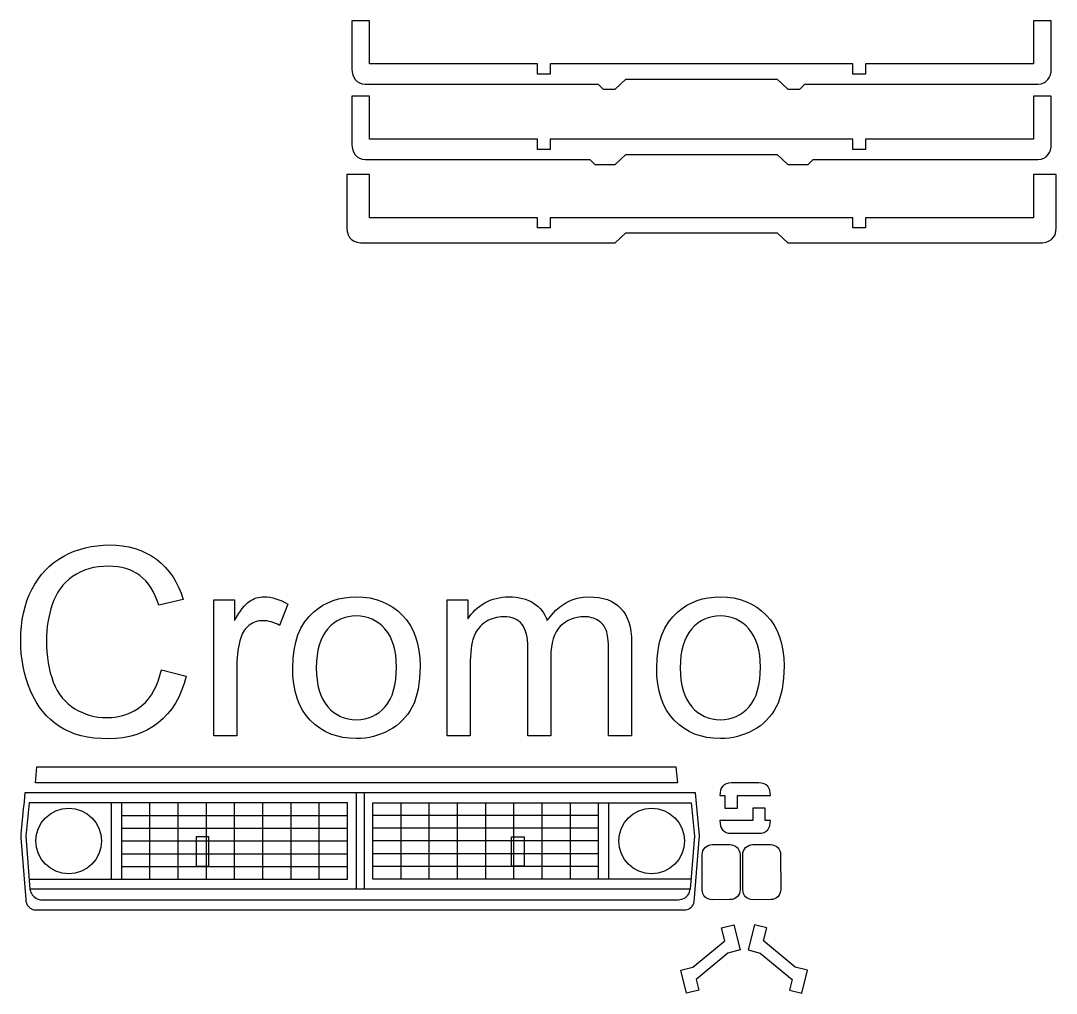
# Model space of a CAD drawing. Extents: x 205 to 1466, y -702 to 157.
# Drawn here: x 686.3 to 895.4, y -702.1 to -505.6 of the extents above; entities that cross this region are included whole.
import ezdxf

# ---------------------------------------------------------------- set-up
doc = ezdxf.new("R2010")
doc.units = 0
doc.layers.add('CAMADA_1', color=7, linetype='CONTINUOUS')

msp = doc.modelspace()

# ---------------------------------------------------------------- linework, layer by layer
at = {"layer": 'CAMADA_1'}
for points in [[(802.9057, -518.4595), (803.9255, -519.4794), (806.3117, -519.4794), (808.4693, -517.4397), (839.0652, -517.4397), (841.2228, -519.4794), (843.609, -519.4794), (844.6289, -518.4595), (891.71, -518.4683), (892.3267, -518.4027), (892.866, -518.2159), (893.3264, -517.9231), (893.7064, -517.5394), (894.0045, -517.0801), (894.2193, -516.5603), (894.3493, -515.9952), (894.3929, -515.4), (894.3929, -505.6404), (890.8233, -505.6404), (890.8233, -514.3801), (856.8998, -514.3801), (856.8998, -516.4198), (854.3501, -516.4198), (854.3501, -514.3801), (793.1844, -514.3801), (793.1844, -516.4198), (790.6348, -516.4198), (790.6348, -514.3801), (756.7112, -514.3801), (756.7112, -505.6404), (753.1416, -505.6404), (753.1416, -515.4), (753.1846, -515.9873), (753.3129, -516.5487), (753.5256, -517.068), (753.8219, -517.5291), (754.2009, -517.9159), (754.6616, -518.2121), (755.2031, -518.4016), (755.8246, -518.4683), (802.9057, -518.4595)], [(801.2175, -533.68), (802.2374, -534.6999), (806.3117, -534.6999), (808.4693, -532.6601), (839.0652, -532.6601), (841.2228, -534.6999), (845.2971, -534.6999), (846.317, -533.68), (891.71, -533.6887), (892.3346, -533.6218), (892.8776, -533.4317), (893.3385, -533.1349), (893.7167, -532.7477), (894.0118, -532.2862), (894.2232, -531.767), (894.3504, -531.2063), (894.3929, -530.6204), (894.3929, -520.8608), (890.8233, -520.8608), (890.8233, -529.6005), (856.8998, -529.6005), (856.8998, -531.6402), (854.3501, -531.6402), (854.3501, -529.6005), (793.1844, -529.6005), (793.1844, -531.6402), (790.6348, -531.6402), (790.6348, -529.6005), (756.7112, -529.6005), (756.7112, -520.8608), (753.1416, -520.8608), (753.1416, -530.6204), (753.1846, -531.2076), (753.3129, -531.769), (753.5257, -532.2883), (753.8221, -532.7495), (754.201, -533.1362), (754.6617, -533.4325), (755.2032, -533.622), (755.8246, -533.6887), (801.2175, -533.68)], [(895.4127, -547.4793), (895.4127, -536.6999), (890.8233, -536.6999), (890.8233, -545.4396), (856.8998, -545.4396), (856.8998, -547.4793), (854.3501, -547.4793), (854.3501, -545.4396), (793.1844, -545.4396), (793.1844, -547.4793), (790.6348, -547.4793), (790.6348, -545.4396), (756.7112, -545.4396), (756.7112, -536.6999), (752.1218, -536.6999), (752.1218, -547.4793), (752.1841, -548.2482), (752.3674, -548.894), (752.6659, -549.4231), (753.0741, -549.8417), (753.5864, -550.1562), (754.1971, -550.3731), (754.9006, -550.4985), (755.6914, -550.5389), (806.3117, -550.5389), (808.4693, -548.4991), (839.0652, -548.4991), (841.2228, -550.5389), (891.8433, -550.5389), (892.6428, -550.4954), (893.3505, -550.3625), (893.9617, -550.1363), (894.472, -549.8134), (894.8767, -549.3899), (895.1715, -548.8622), (895.3516, -548.2266), (895.4127, -547.4793)], [(818.5909, -656.3765), (818.8934, -659.5889), (689.2465, -659.5889), (689.549, -656.3765), (818.5909, -656.3765)], [(835.3178, -659.5889), (829.8106, -659.5889), (829.2205, -659.6374), (828.7252, -659.7778), (828.3195, -660.0028), (827.9987, -660.3051), (827.7578, -660.6771), (827.5918, -661.1117), (827.4958, -661.6012), (827.4649, -662.1385), (828.4847, -662.1385), (828.4847, -664.6882), (831.0344, -664.6882), (831.0344, -662.1385), (837.6635, -662.1385), (837.632, -661.5952), (837.5347, -661.1028), (837.367, -660.668), (837.1245, -660.2972), (836.8028, -659.9973), (836.3974, -659.7748), (835.9039, -659.6365), (835.3178, -659.5889)], [(687.2838, -683.1414), (687.3298, -683.5132), (687.408, -683.8631), (687.4678, -684.0329), (687.5459, -684.2008), (687.6458, -684.3682), (687.7709, -684.5362), (687.8889, -684.664), (688.0285, -684.7883), (688.1848, -684.9061), (688.3529, -685.0141), (688.5279, -685.109), (688.705, -685.1876), (688.8792, -685.2467), (689.0456, -685.2831), (820.5953, -685.2831), (820.8877, -685.212), (821.1699, -685.0905), (821.4358, -684.9246), (821.6793, -684.7204), (821.8942, -684.4839), (822.0744, -684.2211), (822.2139, -683.9379), (822.3066, -683.6405), (823.3743, -670.2448), (822.5154, -661.5889), (687.1256, -661.5889), (687.0485, -662.3414), (686.9297, -663.4824), (686.7857, -664.8735), (686.6331, -666.3762), (686.4884, -667.852), (686.3681, -669.1624), (686.2887, -670.1689), (686.2666, -670.7332), (687.2838, -683.1414)], [(689.3262, -671.3453), (689.4609, -670.0093), (689.8471, -668.7649), (690.4583, -667.6389), (691.2678, -666.6578), (692.2489, -665.8483), (693.3749, -665.2371), (694.6193, -664.8509), (695.9553, -664.7162), (697.2913, -664.8509), (698.5357, -665.2371), (699.6617, -665.8483), (700.6428, -666.6578), (701.4523, -667.6389), (702.0635, -668.7649), (702.4497, -670.0093), (702.5844, -671.3453), (702.4497, -672.6813), (702.0635, -673.9257), (701.4523, -675.0517), (700.6428, -676.0328), (699.6617, -676.8423), (698.5357, -677.4535), (697.2913, -677.8397), (695.9553, -677.9744), (694.6193, -677.8397), (693.3749, -677.4535), (692.2489, -676.8423), (691.2678, -676.0328), (690.4583, -675.0517), (689.8471, -673.9257), (689.4609, -672.6813), (689.3262, -671.3453)], [(807.0566, -671.3453), (807.1913, -670.0093), (807.5775, -668.7649), (808.1887, -667.6389), (808.9982, -666.6578), (809.9793, -665.8483), (811.1053, -665.2371), (812.3497, -664.8509), (813.6857, -664.7162), (815.0217, -664.8509), (816.2661, -665.2371), (817.3921, -665.8483), (818.3732, -666.6578), (819.1827, -667.6389), (819.7939, -668.7649), (820.1801, -670.0093), (820.3148, -671.3453), (820.1801, -672.6813), (819.7939, -673.9257), (819.1827, -675.0517), (818.3732, -676.0328), (817.3921, -676.8423), (816.2661, -677.4535), (815.0217, -677.8397), (813.6857, -677.9744), (812.3497, -677.8397), (811.1053, -677.4535), (809.9793, -676.8423), (808.9982, -676.0328), (808.1887, -675.0517), (807.5775, -673.9257), (807.1913, -672.6813), (807.0566, -671.3453)], [(829.8106, -669.7874), (835.3178, -669.7874), (835.9079, -669.7389), (836.4032, -669.5985), (836.8089, -669.3735), (837.1297, -669.0712), (837.3706, -668.6992), (837.5366, -668.2646), (837.6326, -667.7751), (837.6635, -667.2378), (836.6437, -667.2378), (836.6437, -664.6881), (834.094, -664.6881), (834.094, -667.2378), (827.4649, -667.2378), (827.4964, -667.7811), (827.5937, -668.2735), (827.7614, -668.7083), (828.0039, -669.0791), (828.3256, -669.379), (828.731, -669.6015), (829.2245, -669.7398), (829.8106, -669.7874)], [(721.688, -676.3978), (724.2376, -676.3978), (724.2376, -670.4742), (721.688, -670.4742), (721.688, -676.3978)], [(785.4033, -670.4742), (787.953, -670.4742), (787.953, -676.3978), (785.4033, -676.3978), (785.4033, -670.4742)], [(823.9203, -681.1686), (823.8941, -674.1317), (823.9327, -673.7105), (824.047, -673.3224), (824.23, -672.9747), (824.4745, -672.6741), (824.7734, -672.4278), (825.1197, -672.2427), (825.5063, -672.1259), (825.9261, -672.0843), (829.4956, -672.071), (829.9147, -672.1099), (830.3017, -672.2251), (830.6494, -672.4091), (830.9504, -672.6546), (831.1975, -672.9541), (831.3835, -673.3002), (831.501, -673.6857), (831.5429, -674.103), (831.5693, -681.1401), (831.5303, -681.5592), (831.4152, -681.9462), (831.2312, -682.2938), (830.9857, -682.5949), (830.6862, -682.842), (830.34, -683.0279), (829.9546, -683.1455), (829.5372, -683.1874), (825.9676, -683.2008), (825.5096, -683.1629), (825.1043, -683.0501), (824.7543, -682.8689), (824.462, -682.626), (824.23, -682.3279), (824.0607, -681.9812), (823.9567, -681.5926), (823.9203, -681.1686)], [(832.1154, -681.1686), (832.0892, -674.1317), (832.1278, -673.7105), (832.2421, -673.3224), (832.4251, -672.9747), (832.6696, -672.6741), (832.9685, -672.4278), (833.3148, -672.2427), (833.7014, -672.1259), (834.1212, -672.0843), (837.6907, -672.071), (838.1098, -672.1099), (838.4968, -672.2251), (838.8445, -672.4091), (839.1455, -672.6546), (839.3926, -672.9541), (839.5786, -673.3002), (839.6961, -673.6857), (839.738, -674.103), (839.7644, -681.1401), (839.7254, -681.5592), (839.6103, -681.9462), (839.4263, -682.2938), (839.1808, -682.5949), (838.8813, -682.842), (838.5351, -683.0279), (838.1497, -683.1455), (837.7323, -683.1874), (834.1627, -683.2008), (833.7047, -683.1629), (833.2994, -683.0501), (832.9494, -682.8689), (832.6571, -682.626), (832.4251, -682.3279), (832.2558, -681.9812), (832.1518, -681.5926), (832.1154, -681.1686)], [(689.467, -682.9658), (689.7702, -683.0799), (690.0114, -683.1592), (690.2667, -683.2111), (690.6119, -683.2433), (819.0291, -683.2433), (819.4113, -683.1976), (819.7757, -683.1073), (820.118, -682.9733), (820.4341, -682.7963), (820.7195, -682.5772), (820.9701, -682.3166), (821.1815, -682.0154), (821.3494, -681.6744), (821.5036, -681.1016), (688.1374, -681.1016), (688.237, -681.4475), (688.338, -681.7364), (688.4491, -681.9807), (688.5793, -682.1927), (688.7374, -682.3848), (688.9321, -682.5694), (689.1724, -682.759), (689.467, -682.9658)], [(822.663, -699.3089), (823.2155, -701.4835), (820.7444, -702.1114), (819.5639, -697.4657), (822.035, -696.8378), (828.4703, -691.5194), (827.8051, -688.9016), (830.2762, -688.2737), (831.5694, -693.3625), (829.0983, -693.9905), (822.663, -699.3089)], [(842.0702, -699.3089), (841.5177, -701.4835), (843.9888, -702.1114), (845.1693, -697.4657), (842.6982, -696.8378), (836.2629, -691.5194), (836.9281, -688.9016), (834.457, -688.2737), (833.1638, -693.3625), (835.6349, -693.9905), (842.0702, -699.3089)]]:
    msp.add_lwpolyline(points, close=True, dxfattribs=at)
at = {"layer": 'CAMADA_1', "color": 250}
for points in [[(714.6818, -636.7802), (719.7089, -638.0502), (719.2761, -639.5484), (718.7647, -640.9543), (718.1747, -642.2679), (717.5062, -643.4896), (716.7592, -644.6195), (715.9336, -645.6578), (715.0295, -646.6047), (714.0468, -647.4605), (712.9963, -648.2203), (711.8888, -648.8792), (710.7242, -649.437), (709.5026, -649.8936), (708.2239, -650.2489), (706.8881, -650.5028), (705.4953, -650.6553), (704.0455, -650.7061), (702.5531, -650.6672), (701.1318, -650.5505), (699.7816, -650.3559), (698.5025, -650.0832), (697.2945, -649.7324), (696.1576, -649.3034), (695.0919, -648.796), (694.0972, -648.2102), (693.167, -647.5533), (692.2946, -646.8262), (691.4799, -646.0291), (690.7227, -645.162), (690.023, -644.225), (689.3806, -643.2182), (688.7955, -642.1418), (688.2676, -640.9959), (687.7992, -639.8015), (687.3929, -638.5862), (687.0489, -637.3499), (686.7671, -636.0923), (686.5478, -634.8131), (686.391, -633.5123), (686.2969, -632.1896), (686.2655, -630.8447), (686.3007, -629.3899), (686.4062, -627.9822), (686.5822, -626.6217), (686.8289, -625.3083), (687.1462, -624.042), (687.5343, -622.8228), (687.9933, -621.6508), (688.5233, -620.5259), (689.1186, -619.4577), (689.7735, -618.4556), (690.4878, -617.5196), (691.2618, -616.6498), (692.0952, -615.8461), (692.9882, -615.1086), (693.9407, -614.4372), (694.9527, -613.832), (696.0077, -613.2958), (697.0891, -612.8314), (698.1967, -612.4387), (699.3305, -612.1177), (700.4903, -611.8682), (701.676, -611.6901), (702.8876, -611.5833), (704.1249, -611.5477), (705.5185, -611.5928), (706.8551, -611.7281), (708.1346, -611.9537), (709.3571, -612.2698), (710.5225, -612.6764), (711.6308, -613.1737), (712.6821, -613.7617), (713.6764, -614.4405), (714.6086, -615.2012), (715.4673, -616.0348), (716.2524, -616.9413), (716.9639, -617.9209), (717.6018, -618.9737), (718.1661, -620.0998), (718.6568, -621.2992), (719.0739, -622.5721), (714.1526, -623.7362), (713.8062, -622.7391), (713.422, -621.8117), (713.0001, -620.9541), (712.5409, -620.1666), (712.0444, -619.4493), (711.5109, -618.8026), (710.9407, -618.2265), (710.3338, -617.7214), (709.6885, -617.2782), (709.0026, -616.8944), (708.2762, -616.57), (707.5094, -616.3048), (706.702, -616.0986), (705.8541, -615.9516), (704.9656, -615.8634), (704.0367, -615.834), (702.9705, -615.8667), (701.9484, -615.9646), (700.9705, -616.1279), (700.0371, -616.3565), (699.1483, -616.6505), (698.3044, -617.0097), (697.5055, -617.4343), (696.7519, -617.9242), (696.0479, -618.4695), (695.3978, -619.06), (694.8019, -619.6956), (694.2604, -620.376), (693.7734, -621.1011), (693.3412, -621.8706), (692.964, -622.6844), (692.642, -623.5422), (692.3629, -624.4286), (692.1211, -625.3215), (691.9164, -626.2211), (691.749, -627.1273), (691.6188, -628.0401), (691.5258, -628.9595), (691.47, -629.8855), (691.4514, -630.8182), (691.4733, -632.0063), (691.539, -633.1563), (691.6486, -634.2681), (691.802, -635.3415), (691.9992, -636.3764), (692.2402, -637.3728), (692.525, -638.3306), (692.8537, -639.2496), (693.2286, -640.1236), (693.6524, -640.9399), (694.1249, -641.6988), (694.6462, -642.4004), (695.2163, -643.0449), (695.8352, -643.6326), (696.5028, -644.1637), (697.2193, -644.6383), (697.9676, -645.0567), (698.7309, -645.4189), (699.5092, -645.7252), (700.3028, -645.9755), (701.1116, -646.1701), (701.9359, -646.3089), (702.7757, -646.3921), (703.631, -646.4198), (704.6621, -646.3818), (705.652, -646.2678), (706.6011, -646.078), (707.5094, -645.8124), (708.3771, -645.4712), (709.2046, -645.0544), (709.992, -644.5621), (710.7395, -643.9945), (711.4378, -643.3495), (712.0773, -642.6316), (712.6582, -641.8405), (713.1803, -640.976), (713.6437, -640.038), (714.0485, -639.0261), (714.3945, -637.9403), (714.6818, -636.7802)], [(714.6818, -636.7802), (719.7089, -638.0502), (719.2761, -639.5484), (718.7647, -640.9543), (718.1747, -642.2679), (717.5062, -643.4896), (716.7592, -644.6195), (715.9336, -645.6578), (715.0295, -646.6047), (714.0468, -647.4605), (712.9963, -648.2203), (711.8888, -648.8792), (710.7242, -649.437), (709.5026, -649.8936), (708.2239, -650.2489), (706.8881, -650.5028), (705.4953, -650.6553), (704.0455, -650.7061), (702.5531, -650.6672), (701.1318, -650.5505), (699.7816, -650.3559), (698.5025, -650.0832), (697.2945, -649.7324), (696.1576, -649.3034), (695.0919, -648.796), (694.0972, -648.2102), (693.167, -647.5533), (692.2946, -646.8262), (691.4799, -646.0291), (690.7227, -645.162), (690.023, -644.225), (689.3806, -643.2182), (688.7955, -642.1418), (688.2676, -640.9959), (687.7992, -639.8015), (687.3929, -638.5862), (687.0489, -637.3499), (686.7671, -636.0923), (686.5478, -634.8131), (686.391, -633.5123), (686.2969, -632.1896), (686.2655, -630.8447), (686.3007, -629.3899), (686.4062, -627.9822), (686.5822, -626.6217), (686.8289, -625.3083), (687.1462, -624.042), (687.5343, -622.8228), (687.9933, -621.6508), (688.5233, -620.5259), (689.1186, -619.4577), (689.7735, -618.4556), (690.4878, -617.5196), (691.2618, -616.6498), (692.0952, -615.8461), (692.9882, -615.1086), (693.9407, -614.4372), (694.9527, -613.832), (696.0077, -613.2958), (697.0891, -612.8314), (698.1967, -612.4387), (699.3305, -612.1177), (700.4903, -611.8682), (701.676, -611.6901), (702.8876, -611.5833), (704.1249, -611.5477), (705.5185, -611.5928), (706.8551, -611.7281), (708.1346, -611.9537), (709.3571, -612.2698), (710.5225, -612.6764), (711.6308, -613.1737), (712.6821, -613.7617), (713.6764, -614.4405), (714.6086, -615.2012), (715.4673, -616.0348), (716.2524, -616.9413), (716.9639, -617.9209), (717.6018, -618.9737), (718.1661, -620.0998), (718.6568, -621.2992), (719.0739, -622.5721), (714.1526, -623.7362), (713.8062, -622.7391), (713.422, -621.8117), (713.0001, -620.9541), (712.5409, -620.1666), (712.0444, -619.4493), (711.5109, -618.8026), (710.9407, -618.2265), (710.3338, -617.7214), (709.6885, -617.2782), (709.0026, -616.8944), (708.2762, -616.57), (707.5094, -616.3048), (706.702, -616.0986), (705.8541, -615.9516), (704.9656, -615.8634), (704.0367, -615.834), (702.9705, -615.8667), (701.9484, -615.9646), (700.9705, -616.1279), (700.0371, -616.3565), (699.1483, -616.6505), (698.3044, -617.0097), (697.5055, -617.4343), (696.7519, -617.9242), (696.0479, -618.4695), (695.3978, -619.06), (694.8019, -619.6956), (694.2604, -620.376), (693.7734, -621.1011), (693.3412, -621.8706), (692.964, -622.6844), (692.642, -623.5422), (692.3629, -624.4286), (692.1211, -625.3215), (691.9164, -626.2211), (691.749, -627.1273), (691.6188, -628.0401), (691.5258, -628.9595), (691.47, -629.8855), (691.4514, -630.8182), (691.4733, -632.0063), (691.539, -633.1563), (691.6486, -634.2681), (691.802, -635.3415), (691.9992, -636.3764), (692.2402, -637.3728), (692.525, -638.3306), (692.8537, -639.2496), (693.2286, -640.1236), (693.6524, -640.9399), (694.1249, -641.6988), (694.6462, -642.4004), (695.2163, -643.0449), (695.8352, -643.6326), (696.5028, -644.1637), (697.2193, -644.6383), (697.9676, -645.0567), (698.7309, -645.4189), (699.5092, -645.7252), (700.3028, -645.9755), (701.1116, -646.1701), (701.9359, -646.3089), (702.7757, -646.3921), (703.631, -646.4198), (704.6621, -646.3818), (705.652, -646.2678), (706.6011, -646.078), (707.5094, -645.8124), (708.3771, -645.4712), (709.2046, -645.0544), (709.992, -644.5621), (710.7395, -643.9945), (711.4378, -643.3495), (712.0773, -642.6316), (712.6582, -641.8405), (713.1803, -640.976), (713.6437, -640.038), (714.0485, -639.0261), (714.3945, -637.9403), (714.6818, -636.7802)], [(725.274, -650.0711), (725.274, -622.6073), (729.4544, -622.6073), (729.4544, -626.8142), (729.8509, -626.1143), (730.2399, -625.4765), (730.6215, -624.901), (730.9956, -624.3878), (731.3623, -623.937), (731.7215, -623.5487), (732.0733, -623.223), (732.4177, -622.9601), (732.7625, -622.7401), (733.1155, -622.5498), (733.4769, -622.3891), (733.8465, -622.2578), (734.2243, -622.1559), (734.6104, -622.0832), (735.0048, -622.0397), (735.4075, -622.0252), (735.9975, -622.0483), (736.5899, -622.1177), (737.1848, -622.2331), (737.7822, -622.3945), (738.382, -622.6018), (738.9844, -622.8549), (739.5892, -623.1537), (740.1965, -623.4981), (738.5384, -627.7932), (738.1151, -627.57), (737.6917, -627.3765), (737.2684, -627.2128), (736.8451, -627.0788), (736.4218, -626.9746), (735.9985, -626.9002), (735.5751, -626.8556), (735.1518, -626.8407), (734.7764, -626.8551), (734.4109, -626.8984), (734.0554, -626.9704), (733.7098, -627.0711), (733.3741, -627.2002), (733.0483, -627.3578), (732.7325, -627.5438), (732.4266, -627.7579), (732.1364, -627.9973), (731.8676, -628.2589), (731.6204, -628.5429), (731.3947, -628.8493), (731.1905, -629.178), (731.0077, -629.5289), (730.8465, -629.9023), (730.7068, -630.2979), (730.524, -630.9238), (730.366, -631.5646), (730.2325, -632.2202), (730.1236, -632.8908), (730.039, -633.5762), (729.9788, -634.2766), (729.9427, -634.9918), (729.9307, -635.7219), (729.9307, -650.0711), (725.274, -650.0711)], [(725.274, -650.0711), (725.274, -622.6073), (729.4544, -622.6073), (729.4544, -626.8142), (729.8509, -626.1143), (730.2399, -625.4765), (730.6215, -624.901), (730.9956, -624.3878), (731.3623, -623.937), (731.7215, -623.5487), (732.0733, -623.223), (732.4177, -622.9601), (732.7625, -622.7401), (733.1155, -622.5498), (733.4769, -622.3891), (733.8465, -622.2578), (734.2243, -622.1559), (734.6104, -622.0832), (735.0048, -622.0397), (735.4075, -622.0252), (735.9975, -622.0483), (736.5899, -622.1177), (737.1848, -622.2331), (737.7822, -622.3945), (738.382, -622.6018), (738.9844, -622.8549), (739.5892, -623.1537), (740.1965, -623.4981), (738.5384, -627.7932), (738.1151, -627.57), (737.6917, -627.3765), (737.2684, -627.2128), (736.8451, -627.0788), (736.4218, -626.9746), (735.9985, -626.9002), (735.5751, -626.8556), (735.1518, -626.8407), (734.7764, -626.8551), (734.4109, -626.8984), (734.0554, -626.9704), (733.7098, -627.0711), (733.3741, -627.2002), (733.0483, -627.3578), (732.7325, -627.5438), (732.4266, -627.7579), (732.1364, -627.9973), (731.8676, -628.2589), (731.6204, -628.5429), (731.3947, -628.8493), (731.1905, -629.178), (731.0077, -629.5289), (730.8465, -629.9023), (730.7068, -630.2979), (730.524, -630.9238), (730.366, -631.5646), (730.2325, -632.2202), (730.1236, -632.8908), (730.039, -633.5762), (729.9788, -634.2766), (729.9427, -634.9918), (729.9307, -635.7219), (729.9307, -650.0711), (725.274, -650.0711)], [(741.202, -636.3392), (741.2682, -634.4991), (741.4667, -632.7822), (741.7978, -631.1885), (742.2614, -629.718), (742.8578, -628.3707), (743.5869, -627.1466), (744.449, -626.0457), (745.4441, -625.068), (746.3519, -624.3549), (747.3091, -623.7368), (748.3156, -623.2138), (749.371, -622.7859), (750.4752, -622.4531), (751.6279, -622.2154), (752.829, -622.0727), (754.0783, -622.0252), (755.4587, -622.0831), (756.7753, -622.2567), (758.0281, -622.5461), (759.2168, -622.9513), (760.3415, -623.4722), (761.402, -624.1088), (762.3982, -624.8612), (763.33, -625.7294), (764.1704, -626.6967), (764.8991, -627.7532), (765.516, -628.8985), (766.021, -630.1325), (766.4139, -631.455), (766.6947, -632.8658), (766.8633, -634.3646), (766.9195, -635.9512), (766.8947, -637.2386), (766.8203, -638.4549), (766.6962, -639.6004), (766.5226, -640.6751), (766.2994, -641.679), (766.0265, -642.6124), (765.7041, -643.4754), (765.332, -644.2679), (764.9124, -645.0042), (764.4473, -645.6983), (763.9367, -646.3503), (763.3807, -646.9601), (762.7791, -647.5277), (762.1322, -648.0531), (761.4397, -648.5364), (760.7018, -648.9775), (759.9354, -649.3711), (759.1509, -649.7119), (758.3487, -649.9999), (757.529, -650.2354), (756.6918, -650.4183), (755.8375, -650.5489), (754.9663, -650.6271), (754.0783, -650.6532), (752.6711, -650.5957), (751.3331, -650.4232), (750.0645, -650.1356), (748.865, -649.7327), (747.7345, -649.2145), (746.6729, -648.5808), (745.6802, -647.8316), (744.7562, -646.9667), (743.9223, -645.9931), (743.2, -644.9179), (742.5891, -643.7413), (742.0895, -642.4632), (741.701, -641.0839), (741.4237, -639.6034), (741.2574, -638.0218), (741.202, -636.3392)], [(741.202, -636.3392), (741.2682, -634.4991), (741.4667, -632.7822), (741.7978, -631.1885), (742.2614, -629.718), (742.8578, -628.3707), (743.5869, -627.1466), (744.449, -626.0457), (745.4441, -625.068), (746.3519, -624.3549), (747.3091, -623.7368), (748.3156, -623.2138), (749.371, -622.7859), (750.4752, -622.4531), (751.6279, -622.2154), (752.829, -622.0727), (754.0783, -622.0252), (755.4587, -622.0831), (756.7753, -622.2567), (758.0281, -622.5461), (759.2168, -622.9513), (760.3415, -623.4722), (761.402, -624.1088), (762.3982, -624.8612), (763.33, -625.7294), (764.1704, -626.6967), (764.8991, -627.7532), (765.516, -628.8985), (766.021, -630.1325), (766.4139, -631.455), (766.6947, -632.8658), (766.8633, -634.3646), (766.9195, -635.9512), (766.8947, -637.2386), (766.8203, -638.4549), (766.6962, -639.6004), (766.5226, -640.6751), (766.2994, -641.679), (766.0265, -642.6124), (765.7041, -643.4754), (765.332, -644.2679), (764.9124, -645.0042), (764.4473, -645.6983), (763.9367, -646.3503), (763.3807, -646.9601), (762.7791, -647.5277), (762.1322, -648.0531), (761.4397, -648.5364), (760.7018, -648.9775), (759.9354, -649.3711), (759.1509, -649.7119), (758.3487, -649.9999), (757.529, -650.2354), (756.6918, -650.4183), (755.8375, -650.5489), (754.9663, -650.6271), (754.0783, -650.6532), (752.6711, -650.5957), (751.3331, -650.4232), (750.0645, -650.1356), (748.865, -649.7327), (747.7345, -649.2145), (746.6729, -648.5808), (745.6802, -647.8316), (744.7562, -646.9667), (743.9223, -645.9931), (743.2, -644.9179), (742.5891, -643.7413), (742.0895, -642.4632), (741.701, -641.0839), (741.4237, -639.6034), (741.2574, -638.0218), (741.202, -636.3392)], [(772.3787, -650.0711), (772.3787, -622.6073), (776.5591, -622.6073), (776.5591, -626.4879), (776.8935, -625.9972), (777.2552, -625.5307), (777.6438, -625.0886), (778.0595, -624.6711), (778.5021, -624.2784), (778.9714, -623.9107), (779.4673, -623.5682), (779.9899, -623.2512), (780.5348, -622.963), (781.098, -622.7136), (781.6795, -622.5028), (782.2796, -622.3306), (782.8983, -622.1968), (783.5357, -622.1014), (784.1919, -622.0442), (784.867, -622.0252), (785.6107, -622.045), (786.3204, -622.1044), (786.996, -622.2033), (787.6375, -622.3416), (788.2445, -622.5192), (788.8172, -622.7359), (789.3554, -622.9917), (789.8589, -623.2864), (790.3273, -623.6192), (790.76, -623.9829), (791.1569, -624.3775), (791.518, -624.8034), (791.8431, -625.2606), (792.1322, -625.7495), (792.3851, -626.2702), (792.6017, -626.823), (793.4521, -625.6977), (794.3631, -624.7228), (795.3349, -623.8981), (796.3676, -623.2236), (797.4615, -622.6991), (798.6169, -622.3247), (799.8338, -622.1), (801.1125, -622.0252), (802.1084, -622.0604), (803.0453, -622.1659), (803.9231, -622.3419), (804.7417, -622.5886), (805.5006, -622.9059), (806.1999, -623.294), (806.8392, -623.753), (807.4184, -624.283), (807.9364, -624.8866), (808.3856, -625.5663), (808.7661, -626.322), (809.0776, -627.1538), (809.32, -628.0616), (809.4933, -629.0456), (809.5974, -630.1055), (809.6321, -631.2416), (809.6321, -650.0711), (804.9754, -650.0711), (804.9754, -632.785), (804.968, -632.1145), (804.9459, -631.492), (804.9093, -630.9176), (804.8585, -630.3916), (804.7937, -629.9139), (804.7149, -629.4847), (804.6226, -629.1041), (804.5168, -628.7721), (804.3927, -628.4723), (804.2454, -628.1881), (804.0748, -627.9191), (803.8807, -627.6653), (803.663, -627.4263), (803.4216, -627.202), (803.1565, -626.9922), (802.8675, -626.7966), (802.5633, -626.6201), (802.2459, -626.4674), (801.9155, -626.3385), (801.5722, -626.2332), (801.216, -626.1516), (800.8472, -626.0933), (800.4657, -626.0585), (800.0718, -626.0469), (799.3599, -626.0771), (798.6793, -626.1675), (798.0299, -626.318), (797.4116, -626.5287), (796.8244, -626.7992), (796.268, -627.1296), (795.7424, -627.5198), (795.2475, -627.9696), (794.7981, -628.4884), (794.409, -629.0792), (794.08, -629.7419), (793.8111, -630.4765), (793.6021, -631.2831), (793.4529, -632.1616), (793.3635, -633.112), (793.3337, -634.1344), (793.3337, -650.0711), (788.677, -650.0711), (788.677, -632.247), (788.6592, -631.4971), (788.6059, -630.7952), (788.517, -630.1415), (788.3926, -629.5361), (788.2326, -628.979), (788.0371, -628.4704), (787.806, -628.0104), (787.5393, -627.5991), (787.2322, -627.2362), (786.8797, -626.9213), (786.4819, -626.6545), (786.0389, -626.4361), (785.5509, -626.266), (785.0179, -626.1443), (784.4401, -626.0713), (783.8175, -626.0469), (783.3326, -626.063), (782.8567, -626.1114), (782.39, -626.192), (781.9324, -626.3049), (781.4838, -626.45), (781.0443, -626.6274), (780.614, -626.837), (780.1927, -627.0788), (779.7904, -627.3517), (779.417, -627.6544), (779.0723, -627.9871), (778.7563, -628.3499), (778.4687, -628.7429), (778.2096, -629.1661), (777.9788, -629.6198), (777.7762, -630.1039), (777.6026, -630.6277), (777.4521, -631.2067), (777.3248, -631.841), (777.2206, -632.5303), (777.1396, -633.2747), (777.0817, -634.0739), (777.047, -634.9278), (777.0354, -635.8365), (777.0354, -650.0711), (772.3787, -650.0711)], [(772.3787, -650.0711), (772.3787, -622.6073), (776.5591, -622.6073), (776.5591, -626.4879), (776.8935, -625.9972), (777.2552, -625.5307), (777.6438, -625.0886), (778.0595, -624.6711), (778.5021, -624.2784), (778.9714, -623.9107), (779.4673, -623.5682), (779.9899, -623.2512), (780.5348, -622.963), (781.098, -622.7136), (781.6795, -622.5028), (782.2796, -622.3306), (782.8983, -622.1968), (783.5357, -622.1014), (784.1919, -622.0442), (784.867, -622.0252), (785.6107, -622.045), (786.3204, -622.1044), (786.996, -622.2033), (787.6375, -622.3416), (788.2445, -622.5192), (788.8172, -622.7359), (789.3554, -622.9917), (789.8589, -623.2864), (790.3273, -623.6192), (790.76, -623.9829), (791.1569, -624.3775), (791.518, -624.8034), (791.8431, -625.2606), (792.1322, -625.7495), (792.3851, -626.2702), (792.6017, -626.823), (793.4521, -625.6977), (794.3631, -624.7228), (795.3349, -623.8981), (796.3676, -623.2236), (797.4615, -622.6991), (798.6169, -622.3247), (799.8338, -622.1), (801.1125, -622.0252), (802.1084, -622.0604), (803.0453, -622.1659), (803.9231, -622.3419), (804.7417, -622.5886), (805.5006, -622.9059), (806.1999, -623.294), (806.8392, -623.753), (807.4184, -624.283), (807.9364, -624.8866), (808.3856, -625.5663), (808.7661, -626.322), (809.0776, -627.1538), (809.32, -628.0616), (809.4933, -629.0456), (809.5974, -630.1055), (809.6321, -631.2416), (809.6321, -650.0711), (804.9754, -650.0711), (804.9754, -632.785), (804.968, -632.1145), (804.9459, -631.492), (804.9093, -630.9176), (804.8585, -630.3916), (804.7937, -629.9139), (804.7149, -629.4847), (804.6226, -629.1041), (804.5168, -628.7721), (804.3927, -628.4723), (804.2454, -628.1881), (804.0748, -627.9191), (803.8807, -627.6653), (803.663, -627.4263), (803.4216, -627.202), (803.1565, -626.9922), (802.8675, -626.7966), (802.5633, -626.6201), (802.2459, -626.4674), (801.9155, -626.3385), (801.5722, -626.2332), (801.216, -626.1516), (800.8472, -626.0933), (800.4657, -626.0585), (800.0718, -626.0469), (799.3599, -626.0771), (798.6793, -626.1675), (798.0299, -626.318), (797.4116, -626.5287), (796.8244, -626.7992), (796.268, -627.1296), (795.7424, -627.5198), (795.2475, -627.9696), (794.7981, -628.4884), (794.409, -629.0792), (794.08, -629.7419), (793.8111, -630.4765), (793.6021, -631.2831), (793.4529, -632.1616), (793.3635, -633.112), (793.3337, -634.1344), (793.3337, -650.0711), (788.677, -650.0711), (788.677, -632.247), (788.6592, -631.4971), (788.6059, -630.7952), (788.517, -630.1415), (788.3926, -629.5361), (788.2326, -628.979), (788.0371, -628.4704), (787.806, -628.0104), (787.5393, -627.5991), (787.2322, -627.2362), (786.8797, -626.9213), (786.4819, -626.6545), (786.0389, -626.4361), (785.5509, -626.266), (785.0179, -626.1443), (784.4401, -626.0713), (783.8175, -626.0469), (783.3326, -626.063), (782.8567, -626.1114), (782.39, -626.192), (781.9324, -626.3049), (781.4838, -626.45), (781.0443, -626.6274), (780.614, -626.837), (780.1927, -627.0788), (779.7904, -627.3517), (779.417, -627.6544), (779.0723, -627.9871), (778.7563, -628.3499), (778.4687, -628.7429), (778.2096, -629.1661), (777.9788, -629.6198), (777.7762, -630.1039), (777.6026, -630.6277), (777.4521, -631.2067), (777.3248, -631.841), (777.2206, -632.5303), (777.1396, -633.2747), (777.0817, -634.0739), (777.047, -634.9278), (777.0354, -635.8365), (777.0354, -650.0711), (772.3787, -650.0711)], [(814.7121, -636.3392), (814.7783, -634.4991), (814.9768, -632.7822), (815.3079, -631.1885), (815.7715, -629.718), (816.3679, -628.3707), (817.097, -627.1466), (817.9591, -626.0457), (818.9542, -625.068), (819.862, -624.3549), (820.8192, -623.7368), (821.8257, -623.2138), (822.8811, -622.7859), (823.9853, -622.4531), (825.138, -622.2154), (826.3391, -622.0727), (827.5884, -622.0252), (828.9688, -622.0831), (830.2854, -622.2567), (831.5382, -622.5461), (832.7269, -622.9513), (833.8516, -623.4722), (834.9121, -624.1088), (835.9083, -624.8612), (836.8401, -625.7294), (837.6805, -626.6967), (838.4092, -627.7532), (839.0261, -628.8985), (839.5311, -630.1325), (839.924, -631.455), (840.2048, -632.8658), (840.3734, -634.3646), (840.4296, -635.9512), (840.4048, -637.2386), (840.3304, -638.4549), (840.2063, -639.6004), (840.0327, -640.6751), (839.8095, -641.679), (839.5366, -642.6124), (839.2142, -643.4754), (838.8421, -644.2679), (838.4225, -645.0042), (837.9574, -645.6983), (837.4468, -646.3503), (836.8908, -646.9601), (836.2892, -647.5277), (835.6423, -648.0531), (834.9498, -648.5364), (834.2119, -648.9775), (833.4455, -649.3711), (832.661, -649.7119), (831.8588, -649.9999), (831.0391, -650.2354), (830.2019, -650.4183), (829.3476, -650.5489), (828.4764, -650.6271), (827.5884, -650.6532), (826.1812, -650.5957), (824.8432, -650.4232), (823.5746, -650.1356), (822.3751, -649.7327), (821.2446, -649.2145), (820.183, -648.5808), (819.1903, -647.8316), (818.2663, -646.9667), (817.4324, -645.9931), (816.7101, -644.9179), (816.0992, -643.7413), (815.5996, -642.4632), (815.2111, -641.0839), (814.9338, -639.6034), (814.7675, -638.0218), (814.7121, -636.3392)], [(814.7121, -636.3392), (814.7783, -634.4991), (814.9768, -632.7822), (815.3079, -631.1885), (815.7715, -629.718), (816.3679, -628.3707), (817.097, -627.1466), (817.9591, -626.0457), (818.9542, -625.068), (819.862, -624.3549), (820.8192, -623.7368), (821.8257, -623.2138), (822.8811, -622.7859), (823.9853, -622.4531), (825.138, -622.2154), (826.3391, -622.0727), (827.5884, -622.0252), (828.9688, -622.0831), (830.2854, -622.2567), (831.5382, -622.5461), (832.7269, -622.9513), (833.8516, -623.4722), (834.9121, -624.1088), (835.9083, -624.8612), (836.8401, -625.7294), (837.6805, -626.6967), (838.4092, -627.7532), (839.0261, -628.8985), (839.5311, -630.1325), (839.924, -631.455), (840.2048, -632.8658), (840.3734, -634.3646), (840.4296, -635.9512), (840.4048, -637.2386), (840.3304, -638.4549), (840.2063, -639.6004), (840.0327, -640.6751), (839.8095, -641.679), (839.5366, -642.6124), (839.2142, -643.4754), (838.8421, -644.2679), (838.4225, -645.0042), (837.9574, -645.6983), (837.4468, -646.3503), (836.8908, -646.9601), (836.2892, -647.5277), (835.6423, -648.0531), (834.9498, -648.5364), (834.2119, -648.9775), (833.4455, -649.3711), (832.661, -649.7119), (831.8588, -649.9999), (831.0391, -650.2354), (830.2019, -650.4183), (829.3476, -650.5489), (828.4764, -650.6271), (827.5884, -650.6532), (826.1812, -650.5957), (824.8432, -650.4232), (823.5746, -650.1356), (822.3751, -649.7327), (821.2446, -649.2145), (820.183, -648.5808), (819.1903, -647.8316), (818.2663, -646.9667), (817.4324, -645.9931), (816.7101, -644.9179), (816.0992, -643.7413), (815.5996, -642.4632), (815.2111, -641.0839), (814.9338, -639.6034), (814.7675, -638.0218), (814.7121, -636.3392)], [(745.9645, -636.348), (746.0005, -637.623), (746.1084, -638.8151), (746.2882, -639.9244), (746.5399, -640.9507), (746.8636, -641.8939), (747.2592, -642.7539), (747.7268, -643.5305), (748.2663, -644.2238), (748.8633, -644.8377), (749.4969, -645.3698), (750.1673, -645.82), (750.8747, -646.1884), (751.6193, -646.4749), (752.4013, -646.6795), (753.2209, -646.8023), (754.0783, -646.8432), (754.9266, -646.8023), (755.7387, -646.6794), (756.5146, -646.4744), (757.2544, -646.1873), (757.9583, -645.8179), (758.6263, -645.3661), (759.2585, -644.8318), (759.8551, -644.215), (760.3946, -643.5138), (760.8622, -642.7267), (761.2578, -641.8536), (761.5815, -640.8945), (761.8333, -639.8493), (762.0131, -638.7183), (762.121, -637.5012), (762.157, -636.1981), (762.1206, -634.9666), (762.0116, -633.812), (761.83, -632.7346), (761.576, -631.7344), (761.2496, -630.8114), (760.851, -629.9659), (760.3802, -629.1979), (759.8374, -628.5075), (759.2409, -627.8936), (758.6089, -627.3616), (757.9416, -626.9114), (757.239, -626.543), (756.5013, -626.2565), (755.7285, -626.0519), (754.9208, -625.9291), (754.0783, -625.8882), (753.2209, -625.9287), (752.4013, -626.0504), (751.6193, -626.2533), (750.8747, -626.5375), (750.1673, -626.9032), (749.4969, -627.3504), (748.8633, -627.8793), (748.2663, -628.4899), (747.7268, -629.1828), (747.2592, -629.9583), (746.8636, -630.8166), (746.5399, -631.7575), (746.2882, -632.7811), (746.1084, -633.8874), (746.0005, -635.0764), (745.9645, -636.348)], [(745.9645, -636.348), (746.0005, -637.623), (746.1084, -638.8151), (746.2882, -639.9244), (746.5399, -640.9507), (746.8636, -641.8939), (747.2592, -642.7539), (747.7268, -643.5305), (748.2663, -644.2238), (748.8633, -644.8377), (749.4969, -645.3698), (750.1673, -645.82), (750.8747, -646.1884), (751.6193, -646.4749), (752.4013, -646.6795), (753.2209, -646.8023), (754.0783, -646.8432), (754.9266, -646.8023), (755.7387, -646.6794), (756.5146, -646.4744), (757.2544, -646.1873), (757.9583, -645.8179), (758.6263, -645.3661), (759.2585, -644.8318), (759.8551, -644.215), (760.3946, -643.5138), (760.8622, -642.7267), (761.2578, -641.8536), (761.5815, -640.8945), (761.8333, -639.8493), (762.0131, -638.7183), (762.121, -637.5012), (762.157, -636.1981), (762.1206, -634.9666), (762.0116, -633.812), (761.83, -632.7346), (761.576, -631.7344), (761.2496, -630.8114), (760.851, -629.9659), (760.3802, -629.1979), (759.8374, -628.5075), (759.2409, -627.8936), (758.6089, -627.3616), (757.9416, -626.9114), (757.239, -626.543), (756.5013, -626.2565), (755.7285, -626.0519), (754.9208, -625.9291), (754.0783, -625.8882), (753.2209, -625.9287), (752.4013, -626.0504), (751.6193, -626.2533), (750.8747, -626.5375), (750.1673, -626.9032), (749.4969, -627.3504), (748.8633, -627.8793), (748.2663, -628.4899), (747.7268, -629.1828), (747.2592, -629.9583), (746.8636, -630.8166), (746.5399, -631.7575), (746.2882, -632.7811), (746.1084, -633.8874), (746.0005, -635.0764), (745.9645, -636.348)], [(819.4746, -636.348), (819.5106, -637.623), (819.6185, -638.8151), (819.7983, -639.9244), (820.05, -640.9507), (820.3737, -641.8939), (820.7693, -642.7539), (821.2369, -643.5305), (821.7764, -644.2238), (822.3734, -644.8377), (823.007, -645.3698), (823.6774, -645.82), (824.3848, -646.1884), (825.1294, -646.4749), (825.9114, -646.6795), (826.731, -646.8023), (827.5884, -646.8432), (828.4367, -646.8023), (829.2488, -646.6794), (830.0247, -646.4744), (830.7645, -646.1873), (831.4684, -645.8179), (832.1364, -645.3661), (832.7686, -644.8318), (833.3652, -644.215), (833.9047, -643.5138), (834.3723, -642.7267), (834.7679, -641.8536), (835.0916, -640.8945), (835.3434, -639.8493), (835.5232, -638.7183), (835.6311, -637.5012), (835.6671, -636.1981), (835.6307, -634.9666), (835.5217, -633.812), (835.3401, -632.7346), (835.0861, -631.7344), (834.7597, -630.8114), (834.3611, -629.9659), (833.8903, -629.1979), (833.3475, -628.5075), (832.751, -627.8936), (832.119, -627.3616), (831.4517, -626.9114), (830.7491, -626.543), (830.0114, -626.2565), (829.2386, -626.0519), (828.4309, -625.9291), (827.5884, -625.8882), (826.731, -625.9287), (825.9114, -626.0504), (825.1294, -626.2533), (824.3848, -626.5375), (823.6774, -626.9032), (823.007, -627.3504), (822.3734, -627.8793), (821.7764, -628.4899), (821.2369, -629.1828), (820.7693, -629.9583), (820.3737, -630.8166), (820.05, -631.7575), (819.7983, -632.7811), (819.6185, -633.8874), (819.5106, -635.0764), (819.4746, -636.348)], [(819.4746, -636.348), (819.5106, -637.623), (819.6185, -638.8151), (819.7983, -639.9244), (820.05, -640.9507), (820.3737, -641.8939), (820.7693, -642.7539), (821.2369, -643.5305), (821.7764, -644.2238), (822.3734, -644.8377), (823.007, -645.3698), (823.6774, -645.82), (824.3848, -646.1884), (825.1294, -646.4749), (825.9114, -646.6795), (826.731, -646.8023), (827.5884, -646.8432), (828.4367, -646.8023), (829.2488, -646.6794), (830.0247, -646.4744), (830.7645, -646.1873), (831.4684, -645.8179), (832.1364, -645.3661), (832.7686, -644.8318), (833.3652, -644.215), (833.9047, -643.5138), (834.3723, -642.7267), (834.7679, -641.8536), (835.0916, -640.8945), (835.3434, -639.8493), (835.5232, -638.7183), (835.6311, -637.5012), (835.6671, -636.1981), (835.6307, -634.9666), (835.5217, -633.812), (835.3401, -632.7346), (835.0861, -631.7344), (834.7597, -630.8114), (834.3611, -629.9659), (833.8903, -629.1979), (833.3475, -628.5075), (832.751, -627.8936), (832.119, -627.3616), (831.4517, -626.9114), (830.7491, -626.543), (830.0114, -626.2565), (829.2386, -626.0519), (828.4309, -625.9291), (827.5884, -625.8882), (826.731, -625.9287), (825.9114, -626.0504), (825.1294, -626.2533), (824.3848, -626.5375), (823.6774, -626.9032), (823.007, -627.3504), (822.3734, -627.8793), (821.7764, -628.4899), (821.2369, -629.1828), (820.7693, -629.9583), (820.3737, -630.8166), (820.05, -631.7575), (819.7983, -632.7811), (819.6185, -633.8874), (819.5106, -635.0764), (819.4746, -636.348)]]:
    msp.add_lwpolyline(points, close=True, dxfattribs=at)
at = {"layer": 'CAMADA_1', "color": 140}
for points in [[(754.0046, -661.5889), (754.0046, -681.1016)], [(755.6348, -661.5889), (755.6348, -681.1016)], [(687.976, -679.0619), (752.2708, -679.0619), (752.2708, -663.6287), (687.9531, -663.6287), (687.2864, -670.3457), (688.1374, -681.1016)], [(704.6242, -679.0619), (704.6242, -663.6287)], [(706.6639, -679.0619), (706.6639, -663.6287)], [(712.3646, -679.0619), (712.3646, -663.6287)], [(718.0655, -679.0619), (718.0655, -663.6287)], [(723.7664, -679.0619), (723.7664, -663.6287)], [(729.4672, -679.0619), (729.4672, -663.6287)], [(735.1681, -679.0619), (735.1681, -663.6287)], [(740.869, -679.0619), (740.869, -663.6287)], [(746.5699, -679.0619), (746.5699, -663.6287)], [(821.6634, -679.0619), (757.3686, -679.0619), (757.3686, -663.6287), (821.6863, -663.6287), (822.353, -670.3457), (821.502, -681.1016)], [(763.0695, -679.0619), (763.0695, -663.6287)], [(768.7704, -679.0619), (768.7704, -663.6287)], [(774.4713, -679.0619), (774.4713, -663.6287)], [(780.1722, -679.0619), (780.1722, -663.6287)], [(785.873, -679.0619), (785.873, -663.6287)], [(791.5739, -679.0619), (791.5739, -663.6287)], [(797.2748, -679.0619), (797.2748, -663.6287)], [(802.9755, -679.0619), (802.9755, -663.6287)], [(805.0152, -679.0619), (805.0152, -663.6287)], [(706.6639, -666.2009), (752.2708, -666.2009)], [(802.9755, -666.2009), (757.3686, -666.2009)], [(706.6639, -668.7731), (752.2708, -668.7731)], [(802.9755, -668.7731), (757.3686, -668.7731)], [(706.6639, -671.3453), (752.2708, -671.3453)], [(802.9755, -671.3453), (757.3686, -671.3453)], [(706.6639, -673.9175), (752.2708, -673.9175)], [(802.9755, -673.9175), (757.3686, -673.9175)], [(706.6639, -676.4897), (752.2708, -676.4897)], [(802.9755, -676.4897), (757.3686, -676.4897)]]:
    msp.add_lwpolyline(points, dxfattribs=at)

doc.saveas('drawing.dxf')
